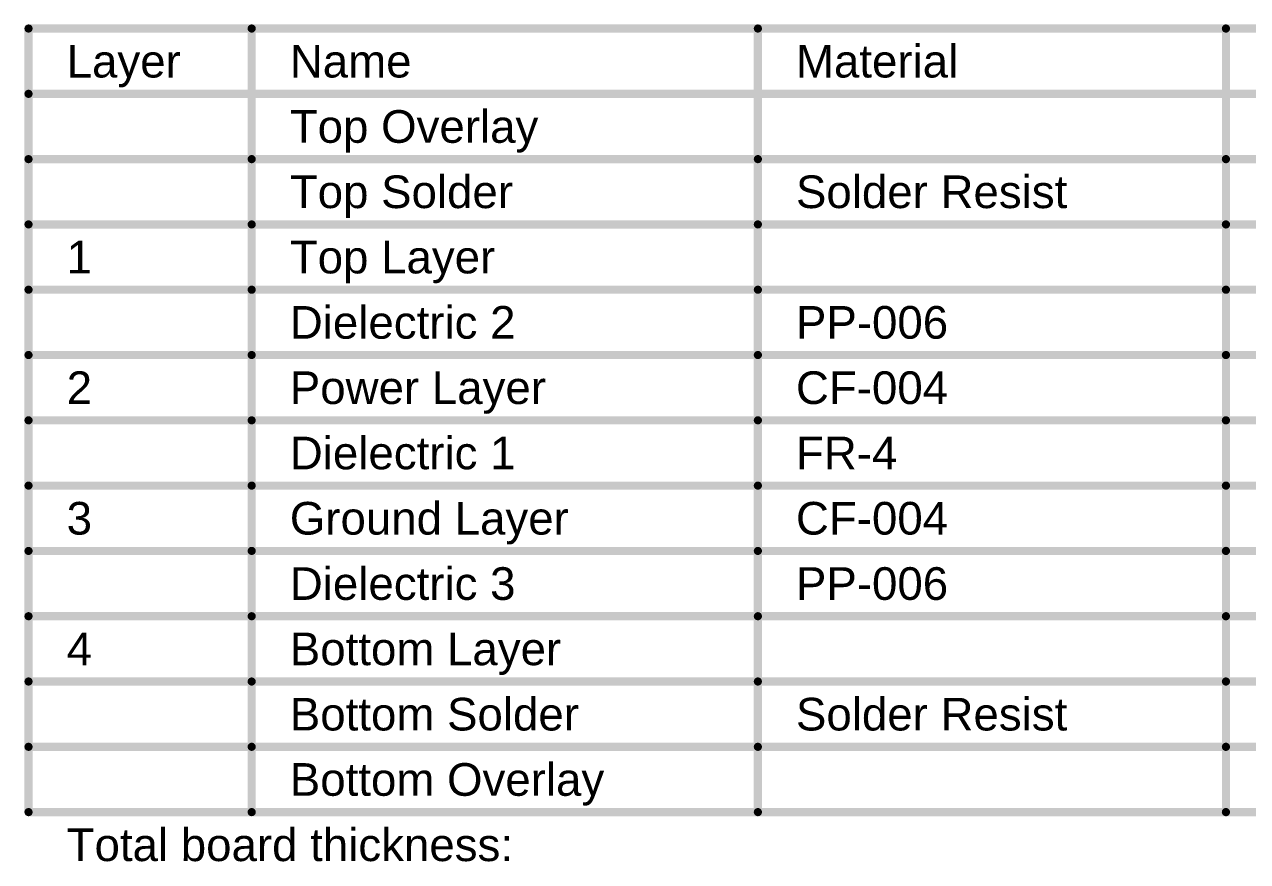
# Model space of a CAD drawing. Header units: millimetres. Extents: x -0.24 to 4.31, y -0.01 to 3.37.
# Drawn here: x -0.242 to 2.005, y 1.829 to 3.368 of the extents above; entities that cross this region are included whole.
import ezdxf

# ---------------------------------------------------------------- set-up
doc = ezdxf.new("R2010")
doc.units = ezdxf.units.MM
doc.header["$MEASUREMENT"] = 0
doc.layers.add('Mechanical1', color=6, linetype='Continuous')
doc.styles.add('Arial', font='', dxfattribs={"height": 0.2})
doc.styles.get('Arial').set_extended_font_data('Arial')

msp = doc.modelspace()

# ---------------------------------------------------------------- linework, layer by layer
at = {"layer": 'Mechanical1', "const_width": 0.015}
for points in [[(-0.2344, 3.36), (4.3044, 3.36)], [(-0.2344, 1.92), (-0.2344, 3.36)], [(0.1755, 1.92), (0.1755, 3.36)], [(1.1052, 1.92), (1.1052, 3.36)], [(1.965, 1.92), (1.965, 3.36)], [(-0.2344, 3.24), (4.3044, 3.24)], [(-0.2344, 3.12), (0.1755, 3.12)], [(0.1755, 3.12), (1.1052, 3.12)], [(1.1052, 3.12), (1.965, 3.12)], [(1.965, 3.12), (2.6148, 3.12)], [(-0.2344, 3), (0.1755, 3)], [(0.1755, 3), (1.1052, 3)], [(1.1052, 3), (1.965, 3)], [(1.965, 3), (2.6148, 3)], [(-0.2344, 2.88), (0.1755, 2.88)], [(0.1755, 2.88), (1.1052, 2.88)], [(1.1052, 2.88), (1.965, 2.88)], [(1.965, 2.88), (2.6148, 2.88)], [(-0.2344, 2.76), (0.1755, 2.76)], [(0.1755, 2.76), (1.1052, 2.76)], [(1.1052, 2.76), (1.965, 2.76)], [(1.965, 2.76), (2.6148, 2.76)], [(-0.2344, 2.64), (0.1755, 2.64)], [(0.1755, 2.64), (1.1052, 2.64)], [(1.1052, 2.64), (1.965, 2.64)], [(1.965, 2.64), (2.6148, 2.64)], [(-0.2344, 2.52), (0.1755, 2.52)], [(0.1755, 2.52), (1.1052, 2.52)], [(1.1052, 2.52), (1.965, 2.52)], [(1.965, 2.52), (2.6148, 2.52)], [(-0.2344, 2.4), (0.1755, 2.4)], [(0.1755, 2.4), (1.1052, 2.4)], [(1.1052, 2.4), (1.965, 2.4)], [(1.965, 2.4), (2.6148, 2.4)], [(-0.2344, 2.28), (0.1755, 2.28)], [(0.1755, 2.28), (1.1052, 2.28)], [(1.1052, 2.28), (1.965, 2.28)], [(1.965, 2.28), (2.6148, 2.28)], [(-0.2344, 2.16), (0.1755, 2.16)], [(0.1755, 2.16), (1.1052, 2.16)], [(1.1052, 2.16), (1.965, 2.16)], [(1.965, 2.16), (2.6148, 2.16)], [(-0.2344, 2.04), (0.1755, 2.04)], [(0.1755, 2.04), (1.1052, 2.04)], [(1.1052, 2.04), (1.965, 2.04)], [(1.965, 2.04), (2.6148, 2.04)], [(-0.2344, 1.92), (0.1755, 1.92)], [(0.1755, 1.92), (1.1052, 1.92)], [(1.1052, 1.92), (1.965, 1.92)], [(1.965, 1.92), (2.6148, 1.92)]]:
    msp.add_lwpolyline(points, dxfattribs=at)
at = {"layer": 'Mechanical1', "const_width": 0.0075}
for points in [[(-0.2382, 3.36, 1), (-0.2307, 3.36, 1)], [(-0.2382, 3.36, 1), (-0.2307, 3.36, 1)], [(0.1717, 3.36, 1), (0.1792, 3.36, 1)], [(1.1015, 3.36, 1), (1.109, 3.36, 1)], [(1.9612, 3.36, 1), (1.9688, 3.36, 1)], [(-0.2382, 3.24, 1), (-0.2307, 3.24, 1)], [(-0.2382, 3.12, 1), (-0.2307, 3.12, 1)], [(0.1717, 3.12, 1), (0.1792, 3.12, 1)], [(0.1717, 3.12, 1), (0.1792, 3.12, 1)], [(1.1015, 3.12, 1), (1.109, 3.12, 1)], [(1.1015, 3.12, 1), (1.109, 3.12, 1)], [(1.9612, 3.12, 1), (1.9688, 3.12, 1)], [(1.9612, 3.12, 1), (1.9688, 3.12, 1)], [(-0.2382, 3, 1), (-0.2307, 3, 1)], [(0.1717, 3, 1), (0.1792, 3, 1)], [(0.1717, 3, 1), (0.1792, 3, 1)], [(1.1015, 3, 1), (1.109, 3, 1)], [(1.1015, 3, 1), (1.109, 3, 1)], [(1.9612, 3, 1), (1.9688, 3, 1)], [(1.9612, 3, 1), (1.9688, 3, 1)], [(-0.2382, 2.88, 1), (-0.2307, 2.88, 1)], [(0.1717, 2.88, 1), (0.1792, 2.88, 1)], [(0.1717, 2.88, 1), (0.1792, 2.88, 1)], [(1.1015, 2.88, 1), (1.109, 2.88, 1)], [(1.1015, 2.88, 1), (1.109, 2.88, 1)], [(1.9612, 2.88, 1), (1.9688, 2.88, 1)], [(1.9612, 2.88, 1), (1.9688, 2.88, 1)], [(-0.2382, 2.76, 1), (-0.2307, 2.76, 1)], [(0.1717, 2.76, 1), (0.1792, 2.76, 1)], [(0.1717, 2.76, 1), (0.1792, 2.76, 1)], [(1.1015, 2.76, 1), (1.109, 2.76, 1)], [(1.1015, 2.76, 1), (1.109, 2.76, 1)], [(1.9612, 2.76, 1), (1.9688, 2.76, 1)], [(1.9612, 2.76, 1), (1.9688, 2.76, 1)], [(-0.2382, 2.64, 1), (-0.2307, 2.64, 1)], [(0.1717, 2.64, 1), (0.1792, 2.64, 1)], [(0.1717, 2.64, 1), (0.1792, 2.64, 1)], [(1.1015, 2.64, 1), (1.109, 2.64, 1)], [(1.1015, 2.64, 1), (1.109, 2.64, 1)], [(1.9612, 2.64, 1), (1.9688, 2.64, 1)], [(1.9612, 2.64, 1), (1.9688, 2.64, 1)], [(-0.2382, 2.52, 1), (-0.2307, 2.52, 1)], [(0.1717, 2.52, 1), (0.1792, 2.52, 1)], [(0.1717, 2.52, 1), (0.1792, 2.52, 1)], [(1.1015, 2.52, 1), (1.109, 2.52, 1)], [(1.1015, 2.52, 1), (1.109, 2.52, 1)], [(1.9612, 2.52, 1), (1.9688, 2.52, 1)], [(1.9612, 2.52, 1), (1.9688, 2.52, 1)], [(-0.2382, 2.4, 1), (-0.2307, 2.4, 1)], [(0.1717, 2.4, 1), (0.1792, 2.4, 1)], [(0.1717, 2.4, 1), (0.1792, 2.4, 1)], [(1.1015, 2.4, 1), (1.109, 2.4, 1)], [(1.1015, 2.4, 1), (1.109, 2.4, 1)], [(1.9612, 2.4, 1), (1.9688, 2.4, 1)], [(1.9612, 2.4, 1), (1.9688, 2.4, 1)], [(-0.2382, 2.28, 1), (-0.2307, 2.28, 1)], [(0.1717, 2.28, 1), (0.1792, 2.28, 1)], [(0.1717, 2.28, 1), (0.1792, 2.28, 1)], [(1.1015, 2.28, 1), (1.109, 2.28, 1)], [(1.1015, 2.28, 1), (1.109, 2.28, 1)], [(1.9612, 2.28, 1), (1.9688, 2.28, 1)], [(1.9612, 2.28, 1), (1.9688, 2.28, 1)], [(-0.2382, 2.16, 1), (-0.2307, 2.16, 1)], [(0.1717, 2.16, 1), (0.1792, 2.16, 1)], [(0.1717, 2.16, 1), (0.1792, 2.16, 1)], [(1.1015, 2.16, 1), (1.109, 2.16, 1)], [(1.1015, 2.16, 1), (1.109, 2.16, 1)], [(1.9612, 2.16, 1), (1.9688, 2.16, 1)], [(1.9612, 2.16, 1), (1.9688, 2.16, 1)], [(-0.2382, 2.04, 1), (-0.2307, 2.04, 1)], [(0.1717, 2.04, 1), (0.1792, 2.04, 1)], [(0.1717, 2.04, 1), (0.1792, 2.04, 1)], [(1.1015, 2.04, 1), (1.109, 2.04, 1)], [(1.1015, 2.04, 1), (1.109, 2.04, 1)], [(1.9612, 2.04, 1), (1.9688, 2.04, 1)], [(1.9612, 2.04, 1), (1.9688, 2.04, 1)], [(-0.2382, 1.92, 1), (-0.2307, 1.92, 1)], [(-0.2382, 1.92, 1), (-0.2307, 1.92, 1)], [(0.1717, 1.92, 1), (0.1792, 1.92, 1)], [(0.1717, 1.92, 1), (0.1792, 1.92, 1)], [(0.1717, 1.92, 1), (0.1792, 1.92, 1)], [(1.1015, 1.92, 1), (1.109, 1.92, 1)], [(1.1015, 1.92, 1), (1.109, 1.92, 1)], [(1.1015, 1.92, 1), (1.109, 1.92, 1)], [(1.9612, 1.92, 1), (1.9688, 1.92, 1)], [(1.9612, 1.92, 1), (1.9688, 1.92, 1)], [(1.9612, 1.92, 1), (1.9688, 1.92, 1)]]:
    msp.add_lwpolyline(points, format="xyb", close=True, dxfattribs=at)

# ---------------------------------------------------------------- texts
at = {"layer": 'Mechanical1', "style": 'Arial'}
for s, p in [('Layer', (-0.1644, 3.27)), ('Name', (0.2455, 3.27)), ('Material', (1.1752, 3.27)), ('Top Overlay', (0.2455, 3.15)), ('Top Solder', (0.2455, 3.03)), ('Solder Resist', (1.1752, 3.03)), ('1', (-0.1644, 2.91)), ('Top Layer', (0.2455, 2.91)), ('Dielectric 2', (0.2455, 2.79)), ('PP-006', (1.1752, 2.79)), ('2', (-0.1644, 2.67)), ('Power Layer', (0.2455, 2.67)), ('CF-004', (1.1752, 2.67)), ('Dielectric 1', (0.2455, 2.55)), ('FR-4', (1.1752, 2.55)), ('3', (-0.1644, 2.43)), ('Ground Layer', (0.2455, 2.43)), ('CF-004', (1.1752, 2.43)), ('Dielectric 3', (0.2455, 2.31)), ('PP-006', (1.1752, 2.31)), ('4', (-0.1644, 2.19)), ('Bottom Layer', (0.2455, 2.19)), ('Bottom Solder', (0.2455, 2.07)), ('Solder Resist', (1.1752, 2.07)), ('Bottom Overlay', (0.2455, 1.95)), ('Total board thickness:', (-0.1644, 1.83))]:
    msp.add_text(s, height=0.06, dxfattribs=at).set_placement(p)

doc.saveas('drawing.dxf')
